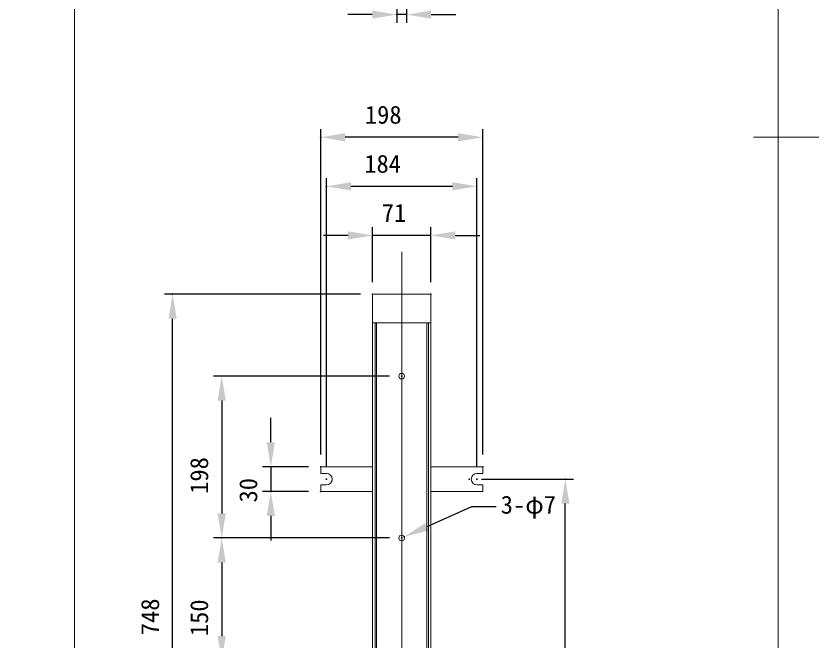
# Model space of a CAD drawing. Units: millimetres, scale not verified. Extents: x -203 to 203, y -143 to 143.
# Drawn here: x 104.9 to 203, y -61.6 to 14.8 of the extents above; entities that cross this region are included whole.
import ezdxf
from ezdxf.enums import TextEntityAlignment as Align

# ---------------------------------------------------------------- set-up
doc = ezdxf.new("R2010")
doc.units = ezdxf.units.MM
doc.header["$LTSCALE"] = 0.25
doc.header["$PDMODE"] = 32
doc.header["$PDSIZE"] = 0.05
doc.layers.add('0-1_ﾃﾞﾌｫﾙﾄ', color=7, linetype='Continuous', lineweight=18)
doc.layers.add('0-2_DEFPOINTS', color=7, linetype='Continuous')
doc.styles.add('ＭＳ ゴシック', font='')
doc.styles.get('ＭＳ ゴシック').set_extended_font_data('MS Gothic')

# ---------------------------------------------------------------- blocks, each defined once
blk = doc.blocks.new('D2')
at = {"layer": '0-1_ﾃﾞﾌｫﾙﾄ', "lineweight": 25}
for p, q in [((352.7965, 108.2), (352.7965, 143.5)), ((371.1965, 108.2), (371.1965, 143.5)), ((368.1967, 142.5), (355.7963, 142.5))]:
    blk.add_line(p, q, dxfattribs=at)
at = {"layer": '0-1_ﾃﾞﾌｫﾙﾄ'}
for points in [[(355.7963, 143), (355.7963, 142), (352.7965, 142.5)], [(368.1967, 142), (368.1967, 143), (371.1965, 142.5)]]:
    blk.add_solid(points, dxfattribs=at)
at = {"layer": '0-2_DEFPOINTS'}
for p in [(352.7965, 142.5), (352.7965, 106.7), (371.1965, 106.7)]:
    blk.add_point(p, dxfattribs=at)
at = {"layer": '0-1_ﾃﾞﾌｫﾙﾄ', "style": 'ＭＳ ゴシック'}
blk.add_text('184', height=2.199, dxfattribs=at).set_placement((357.4251, 143.5), align=Align.BOTTOM_LEFT)
blk = doc.blocks.new('D3')
at = {"layer": '0-1_ﾃﾞﾌｫﾙﾄ', "lineweight": 25}
for p, q in [((352.0965, 109.7), (352.0965, 149.5)), ((371.8965, 109.7), (371.8965, 149.5)), ((368.8967, 148.5), (355.0963, 148.5))]:
    blk.add_line(p, q, dxfattribs=at)
at = {"layer": '0-1_ﾃﾞﾌｫﾙﾄ'}
for points in [[(355.0963, 149), (355.0963, 148), (352.0965, 148.5)], [(368.8967, 148), (368.8967, 149), (371.8965, 148.5)]]:
    blk.add_solid(points, dxfattribs=at)
at = {"layer": '0-2_DEFPOINTS'}
for p in [(352.0965, 148.5), (352.0965, 108.2), (371.8965, 108.2)]:
    blk.add_point(p, dxfattribs=at)
at = {"layer": '0-1_ﾃﾞﾌｫﾙﾄ', "style": 'ＭＳ ゴシック'}
blk.add_text('198', height=2.199, dxfattribs=at).set_placement((357.4965, 149.5), align=Align.BOTTOM_LEFT)
blk = doc.blocks.new('D4')
at = {"layer": '0-1_ﾃﾞﾌｫﾙﾄ', "lineweight": 25}
for p, q in [((358.4465, 130.8), (358.4465, 137.5)), ((365.5465, 130.8), (365.5465, 137.5)), ((355.4467, 136.5), (352.4469, 136.5)), ((365.5465, 136.5), (358.4465, 136.5)), ((368.5463, 136.5), (371.5461, 136.5))]:
    blk.add_line(p, q, dxfattribs=at)
at = {"layer": '0-1_ﾃﾞﾌｫﾙﾄ'}
for points in [[(355.4467, 136), (355.4467, 137), (358.4465, 136.5)], [(368.5463, 137), (368.5463, 136), (365.5465, 136.5)]]:
    blk.add_solid(points, dxfattribs=at)
at = {"layer": '0-2_DEFPOINTS'}
for p in [(358.4465, 136.5), (358.4465, 129.3), (365.5465, 129.3)]:
    blk.add_point(p, dxfattribs=at)
at = {"layer": '0-1_ﾃﾞﾌｫﾙﾄ', "style": 'ＭＳ ゴシック'}
blk.add_text('71', height=2.199, dxfattribs=at).set_placement((359.5679, 137.5), align=Align.BOTTOM_LEFT)
blk = doc.blocks.new('D5')
at = {"layer": '0-1_ﾃﾞﾌｫﾙﾄ', "lineweight": 25}
for p, q in [((371.7465, 106.7), (383, 106.7)), ((382, 57.4998), (382, 103.7002)), ((373.4715, 54.5), (383, 54.5))]:
    blk.add_line(p, q, dxfattribs=at)
at = {"layer": '0-1_ﾃﾞﾌｫﾙﾄ'}
for points in [[(382.5, 103.7002), (381.5, 103.7002), (382, 106.7)], [(381.5, 57.4998), (382.5, 57.4998), (382, 54.5)]]:
    blk.add_solid(points, dxfattribs=at)
at = {"layer": '0-2_DEFPOINTS'}
for p in [(370.2465, 106.7), (382, 106.7), (371.9715, 54.5)]:
    blk.add_point(p, dxfattribs=at)
at = {"layer": '0-1_ﾃﾞﾌｫﾙﾄ', "style": 'ＭＳ ゴシック'}
blk.add_text('522', height=2.199, rotation=90, dxfattribs=at).set_placement((381, 76.3143), align=Align.BOTTOM_LEFT)
blk = doc.blocks.new('D6')
at = {"layer": '0-1_ﾃﾞﾌｫﾙﾄ', "lineweight": 25}
for p, q in [((356.9465, 129.3), (333, 129.3)), ((334, 57.4998), (334, 126.3002)), ((350.5215, 54.5), (333, 54.5))]:
    blk.add_line(p, q, dxfattribs=at)
at = {"layer": '0-1_ﾃﾞﾌｫﾙﾄ'}
for points in [[(334.5, 126.3002), (333.5, 126.3002), (334, 129.3)], [(333.5, 57.4998), (334.5, 57.4998), (334, 54.5)]]:
    blk.add_solid(points, dxfattribs=at)
at = {"layer": '0-2_DEFPOINTS'}
for p in [(334, 129.3), (358.4465, 129.3), (352.0215, 54.5)]:
    blk.add_point(p, dxfattribs=at)
at = {"layer": '0-1_ﾃﾞﾌｫﾙﾄ', "style": 'ＭＳ ゴシック'}
blk.add_text('748', height=2.199, rotation=90, dxfattribs=at).set_placement((333, 87.6143), align=Align.BOTTOM_LEFT)
blk = doc.blocks.new('D7')
at = {"layer": '0-1_ﾃﾞﾌｫﾙﾄ', "lineweight": 25}
for p, q in [((360.4965, 119.3), (339, 119.3)), ((340, 116.3002), (340, 102.4998)), ((360.4965, 99.5), (339, 99.5))]:
    blk.add_line(p, q, dxfattribs=at)
at = {"layer": '0-1_ﾃﾞﾌｫﾙﾄ'}
for points in [[(340.5, 116.3002), (339.5, 116.3002), (340, 119.3)], [(339.5, 102.4998), (340.5, 102.4998), (340, 99.5)]]:
    blk.add_solid(points, dxfattribs=at)
at = {"layer": '0-2_DEFPOINTS'}
for p in [(361.9965, 119.3), (340, 99.5), (361.9965, 99.5)]:
    blk.add_point(p, dxfattribs=at)
at = {"layer": '0-1_ﾃﾞﾌｫﾙﾄ', "style": 'ＭＳ ゴシック'}
blk.add_text('198', height=2.199, rotation=90, dxfattribs=at).set_placement((339, 104.9), align=Align.BOTTOM_LEFT)
blk = doc.blocks.new('D8')
at = {"layer": '0-1_ﾃﾞﾌｫﾙﾄ', "lineweight": 25}
for p, q in [((360.4965, 99.5), (339, 99.5)), ((340, 96.5002), (340, 87.4998)), ((360.4965, 84.5), (339, 84.5))]:
    blk.add_line(p, q, dxfattribs=at)
at = {"layer": '0-1_ﾃﾞﾌｫﾙﾄ'}
for points in [[(340.5, 96.5002), (339.5, 96.5002), (340, 99.5)], [(339.5, 87.4998), (340.5, 87.4998), (340, 84.5)]]:
    blk.add_solid(points, dxfattribs=at)
at = {"layer": '0-2_DEFPOINTS'}
for p in [(361.9965, 99.5), (340, 84.5), (361.9965, 84.5)]:
    blk.add_point(p, dxfattribs=at)
at = {"layer": '0-1_ﾃﾞﾌｫﾙﾄ', "style": 'ＭＳ ゴシック'}
blk.add_text('150', height=2.199, rotation=90, dxfattribs=at).set_placement((339, 87.5), align=Align.BOTTOM_LEFT)
blk = doc.blocks.new('D10')
at = {"layer": '0-1_ﾃﾞﾌｫﾙﾄ', "lineweight": 25}
for p, q in [((346, 111.1998), (346, 114.1996)), ((350.5965, 108.2), (345, 108.2)), ((346, 108.2), (346, 105.2)), ((350.5965, 105.2), (345, 105.2)), ((346, 102.2002), (346, 99.2004))]:
    blk.add_line(p, q, dxfattribs=at)
at = {"layer": '0-1_ﾃﾞﾌｫﾙﾄ'}
for points in [[(345.5, 111.1998), (346.5, 111.1998), (346, 108.2)], [(346.5, 102.2002), (345.5, 102.2002), (346, 105.2)]]:
    blk.add_solid(points, dxfattribs=at)
at = {"layer": '0-2_DEFPOINTS'}
for p in [(352.0965, 108.2), (346, 105.2), (352.0965, 105.2)]:
    blk.add_point(p, dxfattribs=at)
at = {"layer": '0-1_ﾃﾞﾌｫﾙﾄ', "style": 'ＭＳ ゴシック'}
blk.add_text('30', height=2.199, rotation=90, dxfattribs=at).set_placement((345, 103.8429), align=Align.BOTTOM_LEFT)
blk = doc.blocks.new('D16')
at = {"layer": '0-1_ﾃﾞﾌｫﾙﾄ', "lineweight": 25}
for p, q in [((361.3965, 172.7327), (361.3965, 162.5)), ((362.5965, 172.7327), (362.5965, 162.5)), ((358.3967, 163.5), (355.3969, 163.5)), ((362.5965, 163.5), (361.3965, 163.5)), ((365.5963, 163.5), (368.5961, 163.5))]:
    blk.add_line(p, q, dxfattribs=at)
at = {"layer": '0-1_ﾃﾞﾌｫﾙﾄ'}
for points in [[(358.3967, 163), (358.3967, 164), (361.3965, 163.5)], [(365.5963, 164), (365.5963, 163), (362.5965, 163.5)]]:
    blk.add_solid(points, dxfattribs=at)
at = {"layer": '0-2_DEFPOINTS'}
for p in [(361.3965, 174.2327), (362.5965, 174.2327), (361.3965, 163.5)]:
    blk.add_point(p, dxfattribs=at)
at = {"layer": '0-1_ﾃﾞﾌｫﾙﾄ', "style": 'ＭＳ ゴシック'}
blk.add_text('12', height=2.199, dxfattribs=at).set_placement((358.9251, 164.5), align=Align.BOTTOM_LEFT)
blk = doc.blocks.new('D51')
at = {"layer": '0-1_ﾃﾞﾌｫﾙﾄ', "lineweight": 25}
blk.add_lwpolyline([(373.5323, 103.3144), (370.5325, 103.3144), (365.0548, 100.8667)], dxfattribs=at)
at = {"layer": '0-1_ﾃﾞﾌｫﾙﾄ'}
blk.add_solid([(364.8509, 101.3231), (365.2588, 100.4102), (362.316, 99.6428)], dxfattribs=at)
at = {"layer": '0-2_DEFPOINTS'}
for p in [(361.9965, 99.5), (362.316, 99.6428)]:
    blk.add_point(p, dxfattribs=at)
at = {"layer": '0-1_ﾃﾞﾌｫﾙﾄ', "style": 'ＭＳ ゴシック'}
blk.add_text('3-φ7', height=2.199, dxfattribs=at).set_placement((374.1037, 101.8144), align=Align.BOTTOM_LEFT)

msp = doc.modelspace()

# ---------------------------------------------------------------- linework, layer by layer
at = {"layer": '0-1_ﾃﾞﾌｫﾙﾄ'}
for p, q in [((112, 133), (112, -109)), ((195, 0), (203, 0)), ((152, -14), (152, -99)), ((155.5465, -19.2), (148.4465, -19.2)), ((148.4465, -19.2), (148.4465, -22.7)), ((155.5465, -22.7), (155.5465, -19.2)), ((155.5465, -22.7), (148.4465, -22.7)), ((148.4465, -22.7), (148.4465, -93.4)), ((148.7365, -22.7), (148.7365, -93.4)), ((148.9365, -22.7), (148.9365, -93.4)), ((155.0565, -93.4), (155.0565, -22.7)), ((155.2565, -22.7), (155.2565, -93.4)), ((155.5465, -22.7), (155.5465, -93.4)), ((142.0965, -40.3), (148.4465, -40.3)), ((155.5465, -40.3), (161.8965, -40.3)), ((161.8965, -41.1), (161.1965, -41.1)), ((161.8965, -40.3), (161.8965, -41.1))]:
    msp.add_line(p, q, dxfattribs=at)
msp.add_lwpolyline([(-198, -138), (198, -138), (198, 138), (-198, 138)], close=True, dxfattribs=at)
for points in [[(142.7965, -41.1), (142.0965, -41.1), (142.0965, -40.3)], [(148.4465, -43.3), (142.0965, -43.3), (142.0965, -42.5), (142.7965, -42.5)], [(161.1965, -42.5), (161.8965, -42.5), (161.8965, -43.3), (155.5465, -43.3)]]:
    msp.add_lwpolyline(points, dxfattribs=at)
for centre in [(151.9965, -29.2), (151.9965, -49)]:
    msp.add_circle(centre, 0.35, dxfattribs=at)
for centre, start, end in [((142.7965, -41.8), 270, 90), ((161.1965, -41.8), 90, 270)]:
    msp.add_arc(centre, 0.7, start, end, dxfattribs=at)

# ---------------------------------------------------------------- block references
for name in ['D16', 'D3', 'D2', 'D4', 'D6', 'D7', 'D10', 'D5', 'D51', 'D8']:
    msp.add_blockref(name, (-210, -148.5), dxfattribs=at)

doc.saveas('drawing.dxf')
